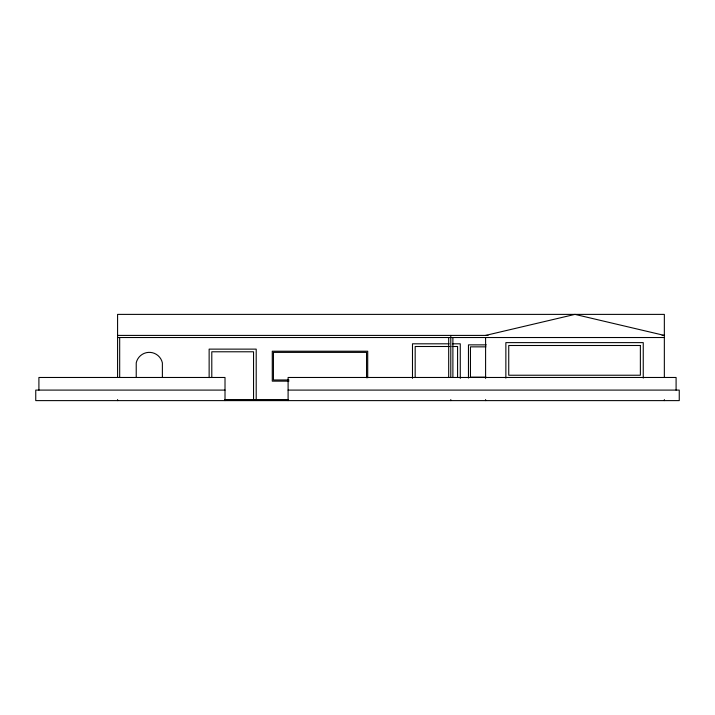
<?xml version="1.0" encoding="UTF-8"?>
<svg xmlns="http://www.w3.org/2000/svg" width="715" height="715" viewBox="0 0 715 715"><rect width="100%" height="100%" fill="white"/><g stroke="black" fill="none" stroke-linecap="round" stroke-linejoin="round"><path stroke-width="1.07" d="M485.592 335.415L574.967 314.385L664.342 335.415L662.108 335.415M117.582 335.415L488.041 335.415M117.582 337.525L664.342 337.525M449.154 343.808L412.483 343.808L412.483 378.369M452.497 343.808L460.272 343.808L460.272 378.369M486.316 344.862L468.459 344.862L468.459 378.056M449.771 346.498L415.174 346.498L415.174 377.449M452.005 346.498L457.582 346.498L457.582 377.449M485.986 346.855L470.452 346.855L470.452 377.163L485.986 377.163M288.949 379.978L273.434 379.978L273.434 352.379L366.554 352.379L366.554 377.77M288.923 381.14L272.272 381.14L272.272 351.217L367.716 351.217L367.716 377.815M225.011 390.095L35.75 390.095L35.75 400.615L679.25 400.615L679.25 390.095L288.1 390.095M224.519 399.56L288.574 399.56M676.095 390.095L676.095 377.475L288.1 377.475L288.1 400.615M664.342 377.404L664.342 314.385L117.582 314.385L117.582 377.404M664.342 399.56L664.342 400.615M643.25 378.11L643.25 342.619L505.863 342.619L505.863 378.11M485.592 337.525L485.592 378.405M485.592 399.56L485.592 400.615M452.89 337.525L452.89 377.404M450.79 335.415L450.79 377.404M450.79 399.56L450.79 400.615M448.689 337.525L448.689 377.404M256.202 399.56L256.202 349.126L209.138 349.126L209.138 377.627M253.548 399.56L253.548 351.78L211.792 351.78L211.792 377.332M225.011 400.615L225.011 377.475L38.905 377.475L38.905 390.095M162.377 377.323L162.377 362.871A13.388 13.388 0 0 0 136.225 362.871L136.225 377.323M119.682 337.525L119.682 377.404M117.582 399.56L117.582 400.615M640.372 345.497L508.74 345.497L508.74 375.232L640.372 375.232L640.372 345.497"/></g></svg>
